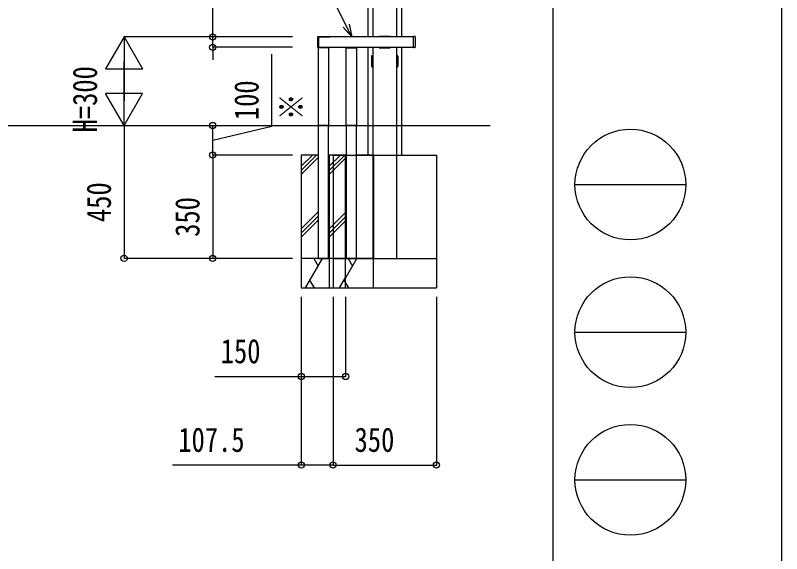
# Model space of a CAD drawing. Units: millimetres, scale not verified. Extents: x -10512 to 10513, y -7425 to 7425.
# Drawn here: x 7917 to 10513, y -2875 to -1052 of the extents above; entities that cross this region are included whole.
import ezdxf
from ezdxf.enums import TextEntityAlignment as Align

# ---------------------------------------------------------------- set-up
doc = ezdxf.new("R2010")
doc.units = ezdxf.units.MM
doc.header["$LTSCALE"] = 40
for name, color, linetype in [('0-3_YKK_13', 4, 'Continuous'), ('0-4_YKK_A1', 4, 'Continuous'), ('0-5_YKK_D', 6, 'Continuous'), ('0-6_YKK_ZWAK', 7, 'Continuous')]:
    doc.layers.add(name, color=color, linetype=linetype)
doc.styles.add('ＭＳ ゴシック', font='')
doc.styles.get('ＭＳ ゴシック').set_extended_font_data('MS Gothic')

msp = doc.modelspace()

# ---------------------------------------------------------------- linework, layer by layer
at = {"layer": '0-3_YKK_13'}
for p, q in [((8941.31, -1160.6), (8941.31, -1124.6)), ((8942.31, -1123.6), (8981.51, -1123.6)), ((8945.16, -1160.3), (8945.16, -1124.9)), ((8945.46, -1124.6), (8981.98, -1124.6)), ((8982.28, -1124.9), (8982.28, -1125.1)), ((8982.51, -1124.6), (8982.51, -1125.1)), ((9149.05, -1123.9), (9149.05, -1125.1)), ((9186.95, -1123.4), (9149.55, -1123.4)), ((9187.45, -1125.1), (9187.45, -1123.9)), ((9266.25, -1160.01), (9266.25, -1124.19)), ((9270.31, -1123.38), (9267.31, -1123.19)), ((9271.25, -1124.38), (9271.25, -1159.82)), ((8981.51, -1161.6), (8942.31, -1161.6)), ((8981.98, -1160.6), (8945.46, -1160.6)), ((8982.28, -1160.1), (8982.28, -1160.3)), ((8982.51, -1160.1), (8982.51, -1160.6)), ((9036.57, -1160.57), (9036.55, -1160.87)), ((9036.59, -1161.63), (9036.55, -1160.93)), ((9037.07, -1160.1), (9074.43, -1160.1)), ((9037.09, -1162.1), (9074.41, -1162.1)), ((9074.91, -1161.63), (9074.95, -1160.93)), ((9074.93, -1160.57), (9074.95, -1160.87)), ((9149.05, -1160.1), (9149.05, -1161.3)), ((9149.55, -1161.8), (9186.95, -1161.8)), ((9187.45, -1161.3), (9187.45, -1160.1)), ((9270.31, -1160.82), (9267.31, -1161.01)), ((9123.25, -1191.1), (9123.25, -1224.1)), ((9125.25, -1189.1), (9126.6, -1189.1)), ((9126.55, -1189.4), (9126.55, -1225.8)), ((9128.25, -1188.4), (9127.55, -1188.4)), ((9208.95, -1188.4), (9208.25, -1188.4)), ((9209.9, -1189.1), (9211.25, -1189.1)), ((9209.95, -1225.8), (9209.95, -1189.4)), ((9213.25, -1191.1), (9213.25, -1224.1)), ((9125.25, -1226.1), (9126.6, -1226.1)), ((9127.55, -1226.8), (9128.25, -1226.8)), ((9208.25, -1226.8), (9208.95, -1226.8)), ((9209.9, -1226.1), (9211.25, -1226.1))]:
    msp.add_line(p, q, dxfattribs=at)
for centre, radius, start, end in [((8942.31, -1124.6), 1, 90, 180), ((8945.46, -1124.9), 0.3, 90, 180), ((8981.51, -1124.6), 1, 0, 90), ((8981.98, -1124.9), 0.3, 0, 90), ((9149.55, -1123.9), 0.5, 90, 180), ((9186.95, -1123.9), 0.5, 0, 90), ((9267.25, -1124.19), 1, 86.5, 180), ((9270.25, -1124.38), 1, 0, 86.5), ((8942.31, -1160.6), 1, 180, 270), ((8945.46, -1160.3), 0.3, 180, 270), ((8981.51, -1160.6), 1, 270, 0), ((8981.98, -1160.3), 0.3, 270, 0), ((9037.05, -1160.9), 0.5, 176.5, 183.5), ((9037.07, -1160.6), 0.5, 90, 176.5), ((9037.09, -1161.6), 0.5, 183.5, 270), ((9074.41, -1161.6), 0.5, 270, 356.5), ((9074.43, -1160.6), 0.5, 3.5, 90), ((9074.45, -1160.9), 0.5, 356.5, 3.5), ((9149.55, -1161.3), 0.5, 180, 270), ((9186.95, -1161.3), 0.5, 270, 0), ((9267.25, -1160.01), 1, 180, 273.5), ((9270.25, -1159.82), 1, 273.5, 0), ((9125.25, -1191.1), 2, 90, 180), ((9127.55, -1189.4), 1, 90, 180), ((9208.95, -1189.4), 1, 0, 90), ((9211.25, -1191.1), 2, 0, 90), ((9125.25, -1224.1), 2, 180, 270), ((9127.55, -1225.8), 1, 180, 270), ((9208.95, -1225.8), 1, 270, 0), ((9211.25, -1224.1), 2, 270, 0)]:
    msp.add_arc(centre, radius, start, end, dxfattribs=at)
at = {"layer": '0-4_YKK_A1'}
for p, q in [((9128.25, 257.99), (9128.25, -1125.1)), ((9208.25, 257.99), (9208.25, -1125.1)), ((9111.25, 42.4), (9111.25, -1125.1)), ((9225.25, 42.4), (9225.25, -1125.1)), ((9266.25, -1125.1), (8945.16, -1125.1)), ((8943.25, -1161.6), (8943.25, -1425.04)), ((8945.16, -1160.1), (9266.25, -1160.1)), ((8978.25, -1161.6), (8978.25, -1425.04)), ((9038.25, -1425.16), (9038.25, -1162.1)), ((9073.25, -1162.1), (9073.25, -1425.16)), ((9111.25, -1160.1), (9111.25, -1525.1)), ((9128.25, -1160.1), (9128.25, -1425.1)), ((9208.25, -1160.1), (9208.25, -1425.1)), ((9225.25, -1160.1), (9225.25, -1525.1)), ((4659.24, -1425.1), (9525.55, -1425.1)), ((9128.25, -1425.1), (9128.25, -1875.1)), ((9208.25, -1425.1), (9208.25, -1875.1)), ((8885.75, -1562.91), (8923.62, -1525.04)), ((8885.75, -1577.05), (8937.76, -1525.04)), ((8978.25, -1565.47), (9018.62, -1525.1)), ((8978.25, -1579.61), (9032.76, -1525.1)), ((8993.25, -1525.1), (8993.25, -1975.1)), ((8993.25, -1525.1), (9343.25, -1525.1)), ((9130.75, -1525.1), (9073.25, -1525.1)), ((9111.25, -1525.1), (9225.25, -1525.1)), ((9130.75, -1525.1), (9130.75, -1875.16)), ((9343.25, -1525.1), (9343.25, -1975.1)), ((8885.75, -1591.19), (8943.25, -1533.69)), ((8978.25, -1593.75), (9038.25, -1533.75)), ((8885.75, -1775.04), (8943.25, -1717.54)), ((8885.75, -1789.18), (8943.25, -1731.68)), ((8978.25, -1777.6), (9038.25, -1717.6)), ((8978.25, -1791.74), (9038.25, -1731.74)), ((8885.75, -1803.33), (8943.25, -1745.83)), ((8978.25, -1805.88), (9038.25, -1745.88)), ((8900.25, -1975.05), (8957.97, -1875.07)), ((8927.95, -1875.1), (8942.95, -1901.08)), ((8993.25, -1875.1), (9343.25, -1875.1)), ((9035.75, -1941.83), (9074.3, -1875.07)), ((9044.28, -1875.1), (9059.28, -1901.08)), ((9015.69, -1975.09), (9035.75, -1940.35)), ((8930.19, -1975.06), (8915.22, -1949.12)), ((9035.75, -1957.89), (9030.69, -1949.12)), ((9046.51, -1975.05), (9035.75, -1956.41)), ((8993.25, -1975.1), (9343.25, -1975.1))]:
    msp.add_line(p, q, dxfattribs=at)
for points in [[(8943.25, -1425.1), (8943.25, -1875.1), (8978.25, -1875.1), (8978.25, -1425.1)], [(9038.25, -1425.1), (9038.25, -1875.1), (9073.25, -1875.1), (9073.25, -1425.1)], [(9035.75, -1975.16), (9035.75, -1875.16), (8885.75, -1875.16), (8885.75, -1975.16)], [(9130.75, -1975.16), (9130.75, -1875.16), (8980.75, -1875.16), (8980.75, -1975.16)]]:
    msp.add_lwpolyline(points, close=True, dxfattribs=at)
for points in [[(8943.25, -1525.04), (8885.75, -1525.04), (8885.75, -1875.04)], [(9035.75, -1875.04), (9035.75, -1525.04), (8978.25, -1525.04)], [(9038.25, -1525.1), (8980.75, -1525.1), (8980.75, -1875.1)]]:
    msp.add_lwpolyline(points, dxfattribs=at)
at = {"layer": '0-5_YKK_D'}
for p, q in [((8585.75, -1125.1), (8585.75, -868.1)), ((8285.75, -1125.1), (8223.25, -1233.35)), ((8855.75, -1125.1), (8284.75, -1125.1)), ((8285.75, -1125.1), (8348.25, -1233.35)), ((8285.75, -1125.1), (8285.75, -1341.61)), ((8855.75, -1125.1), (8584.75, -1125.1)), ((8585.75, -1160.1), (8585.75, -1125.1)), ((8855.75, -1160.1), (8584.75, -1160.1)), ((8585.75, -1160.1), (8585.75, -1202.6)), ((8285.75, -1425.1), (8285.75, -1208.59)), ((8223.25, -1233.35), (8348.25, -1233.35)), ((8285.75, -1250.1), (8285.75, -1300.1)), ((8285.75, -1425.1), (8223.25, -1316.85)), ((8348.25, -1316.85), (8223.25, -1316.85)), ((8285.75, -1425.1), (8348.25, -1316.85)), ((8285.75, -1425.1), (8285.75, -1875.1)), ((8585.75, -1525.1), (8585.75, -1425.1)), ((8855.75, -1525.1), (8584.75, -1525.1)), ((8855.75, -1525.1), (8584.75, -1525.1)), ((8585.75, -1525.1), (8585.75, -1875.1)), ((8855.75, -1875.1), (8284.75, -1875.1)), ((8855.75, -1875.1), (8584.75, -1875.1)), ((8885.75, -2005.16), (8885.75, -2576.1)), ((8885.75, -2005.16), (8885.75, -2276.1)), ((8993.25, -2005.1), (8993.25, -2576.1)), ((8993.25, -2005.1), (8993.25, -2576.1)), ((9035.75, -2005.16), (9035.75, -2276.1)), ((9343.25, -2005.1), (9343.25, -2576.1)), ((8592.97, -2275.1), (8885.75, -2275.1)), ((8885.75, -2275.1), (9035.75, -2275.1)), ((8993.25, -2575.1), (9343.25, -2575.1))]:
    msp.add_line(p, q, dxfattribs=at)
for points in [[(9056.98, -1125.1), (9038.12, -1087.01), (8759.89, -525.1), (8063.61, -525.1)], [(9048.32, -1081.96), (9056.98, -1125.1), (9027.91, -1092.07)], [(8585.75, -1475.1), (8785.75, -1427), (8785.75, -1183)], [(8993.25, -2575.1), (8885.75, -2575.1), (8449.25, -2575.1)]]:
    msp.add_lwpolyline(points, dxfattribs=at)
for centre in [(8585.75, -1125.1), (8585.75, -1160.1), (8585.75, -1425.1), (8585.75, -1525.1), (8585.75, -1525.1), (8285.75, -1875.1), (8585.75, -1875.1), (8885.75, -2275.1), (9035.75, -2275.1), (8885.75, -2575.1), (8993.25, -2575.1), (8993.25, -2575.1), (9343.25, -2575.1)]:
    msp.add_circle(centre, 10.62, dxfattribs=at)
at = {"layer": '0-6_YKK_ZWAK'}
for p, q in [((9737.75, 6937.4), (9737.75, -6312.6)), ((9812.75, -1625.1), (10187.75, -1625.1)), ((9812.75, -2125.1), (10187.75, -2125.1)), ((9812.75, -2625.1), (10187.75, -2625.1))]:
    msp.add_line(p, q, dxfattribs=at)
msp.add_lwpolyline([(-10512.3, -7425.1), (10512.7, -7425.1), (10512.7, 7424.9), (-10512.3, 7424.9)], close=True, dxfattribs=at)
for centre in [(10000.25, -1625.1), (10000.25, -2125.1), (10000.25, -2625.1)]:
    msp.add_circle(centre, 187.5, dxfattribs=at)

# ---------------------------------------------------------------- texts
at = {"layer": '0-5_YKK_D', "style": 'ＭＳ ゴシック', "width": 0.8}
for s, p in [('H=300', (8218.72, -1448.52)), ('100', (8765.75, -1407)), ('※', (8918.25, -1407)), ('450', (8265.75, -1752.1)), ('350', (8565.75, -1802.1))]:
    msp.add_text(s, height=82.48, rotation=90, dxfattribs=at).set_placement(p, align=Align.BOTTOM_LEFT)
for s, p in [('150', (8612.97, -2255.1)), ('107.5', (8469.25, -2555.1)), ('350', (9066.25, -2555.1))]:
    msp.add_text(s, height=82.48, dxfattribs=at).set_placement(p, align=Align.BOTTOM_LEFT)

doc.saveas('drawing.dxf')
